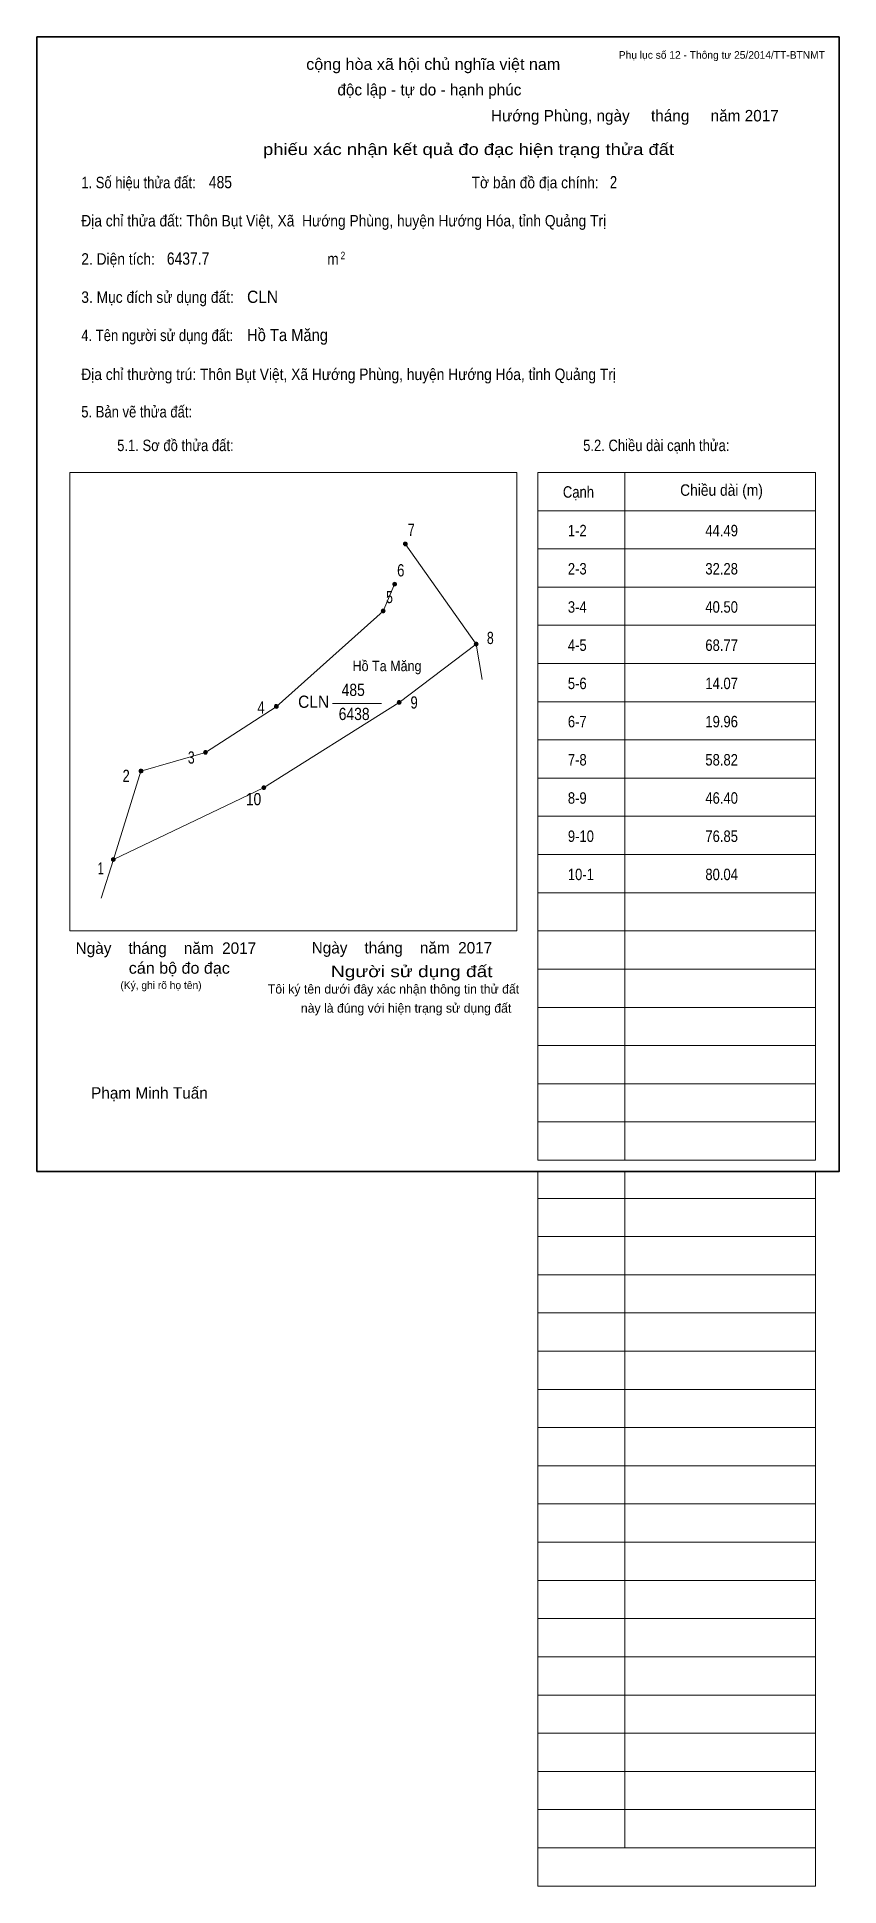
# Model space of a CAD drawing. Header units: centimetres. Extents: x 0 to 21, y -18.7 to 29.7.
import ezdxf
from ezdxf.enums import TextEntityAlignment as Align

# ---------------------------------------------------------------- set-up
doc = ezdxf.new("R2010")
doc.units = ezdxf.units.CM
doc.header["$LTSCALE"] = 0.12
for name, color, linetype in [('2', 7, 'Continuous'), ('30', 7, 'Continuous'), ('34', 7, 'Continuous')]:
    doc.layers.add(name, color=color, linetype=linetype)
for name, color, linetype, lineweight in [('32', 7, 'Continuous', 13), ('33', 7, 'Continuous', 13), ('6', 7, 'Continuous', 13), ('63', 7, 'Continuous', 13)]:
    doc.layers.add(name, color=color, linetype=linetype, lineweight=lineweight)

msp = doc.modelspace()

# ---------------------------------------------------------------- hatches: boundary and pattern name
at = {"layer": '32'}
for points in [[(9.6964, 16.4298, 1), (9.5964, 16.4298, 1)], [(9.415, 15.3785, 1), (9.315, 15.3785, 1)], [(9.1141, 14.673, 1), (9.0141, 14.673, 1)], [(11.5503, 13.8125, 1), (11.4503, 13.8125, 1)], [(6.3158, 12.1768, 1), (6.2158, 12.1768, 1)], [(9.5328, 12.2858, 1), (9.4328, 12.2858, 1)], [(4.4619, 10.9772, 1), (4.3619, 10.9772, 1)], [(2.7716, 10.4865, 1), (2.6716, 10.4865, 1)], [(5.9887, 10.0503, 1), (5.8887, 10.0503, 1)], [(2.0503, 8.1702, 1), (1.9503, 8.1702, 1)]]:
    msp.add_hatch(color=256, dxfattribs=at).paths.add_polyline_path(points)

# ---------------------------------------------------------------- linework, layer by layer
for centre in [(9.6464, 16.4298), (9.365, 15.3785), (9.0641, 14.673), (11.5003, 13.8125), (6.2658, 12.1768), (9.4828, 12.2858), (4.4119, 10.9772), (2.7216, 10.4865), (5.9387, 10.0503), (2.0003, 8.1702)]:
    msp.add_circle(centre, 0.05, dxfattribs=at)
at = {"layer": '33'}
msp.add_line((7.74, 12.25), (9.02, 12.25), dxfattribs=at)
at = {"layer": '6'}
for p, q in [((9.64, 16.43), (11.5, 13.81)), ((9.36, 15.38), (9.06, 14.67)), ((11.5, 13.81), (11.66, 12.88))]:
    msp.add_line(p, q, dxfattribs=at)
for points in [[(2.72, 10.48), (4.41, 10.97), (6.26, 12.17), (9.06, 14.67)], [(11.5, 13.81), (9.48, 12.28), (5.93, 10.05), (2, 8.17)], [(2.72, 10.48), (2, 8.17), (1.68, 7.16)]]:
    msp.add_lwpolyline(points, dxfattribs=at)
at = {"layer": '63'}
for p, q in [((0.86, 18.3), (12.56, 18.3)), ((0.86, 6.3), (0.86, 18.3)), ((12.56, 6.3), (12.56, 18.3)), ((13.11, 18.3), (20.38, 18.3)), ((13.11, 0.3), (13.11, 18.3)), ((15.39, 0.3), (15.39, 18.3)), ((20.38, 0.3), (20.38, 18.3)), ((13.11, 17.3), (20.38, 17.3)), ((13.11, 16.3), (20.38, 16.3)), ((13.11, 15.3), (20.38, 15.3)), ((13.11, 14.3), (20.38, 14.3)), ((13.11, 13.3), (20.38, 13.3)), ((13.11, 12.3), (20.38, 12.3)), ((13.11, 11.3), (20.38, 11.3)), ((13.11, 10.3), (20.38, 10.3)), ((13.11, 9.3), (20.38, 9.3)), ((13.11, 8.3), (20.38, 8.3)), ((13.11, 7.3), (20.38, 7.3)), ((0.86, 6.3), (12.56, 6.3)), ((13.11, 6.3), (20.38, 6.3)), ((13.11, 5.3), (20.38, 5.3)), ((13.11, 4.3), (20.38, 4.3)), ((13.11, 3.3), (20.38, 3.3)), ((13.11, 2.3), (20.38, 2.3)), ((13.11, 1.3), (20.38, 1.3)), ((13.11, 0.3), (20.38, 0.3)), ((13.11, -18.7), (13.11, 0)), ((15.39, -17.7), (15.39, 0)), ((20.38, -18.7), (20.38, 0)), ((13.11, -0.7), (20.38, -0.7)), ((13.11, -0.7), (20.38, -0.7)), ((13.11, -1.7), (20.38, -1.7)), ((13.11, -2.7), (20.38, -2.7)), ((13.11, -3.7), (20.38, -3.7)), ((13.11, -4.7), (20.38, -4.7)), ((13.11, -5.7), (20.38, -5.7)), ((13.11, -6.7), (20.38, -6.7)), ((13.11, -7.7), (20.38, -7.7)), ((13.11, -8.7), (20.38, -8.7)), ((13.11, -9.7), (20.38, -9.7)), ((13.11, -10.7), (20.38, -10.7)), ((13.11, -11.7), (20.38, -11.7)), ((13.11, -12.7), (20.38, -12.7)), ((13.11, -13.7), (20.38, -13.7)), ((13.11, -14.7), (20.38, -14.7)), ((13.11, -15.7), (20.38, -15.7)), ((13.11, -16.7), (20.38, -16.7)), ((13.11, -17.7), (20.38, -17.7)), ((13.11, -18.7), (20.38, -18.7))]:
    msp.add_line(p, q, dxfattribs=at)
at = {"layer": '63', "lineweight": 35}
msp.add_lwpolyline([(0, 0), (0, 29.7), (21, 29.7), (21, 0)], close=True, dxfattribs=at)

# ---------------------------------------------------------------- texts
at = {"layer": '2', "width": 0.9}
msp.add_text('Hồ Ta Măng', height=0.2726, dxfattribs=at).set_placement((9.165, 13.1), align=Align.CENTER)
at = {"layer": '30', "width": 0.85}
for s, p in [('1-2', (13.9, 16.63)), ('44.49', (17.5, 16.63)), ('2-3', (13.9, 15.63)), ('32.28', (17.5, 15.63)), ('3-4', (13.9, 14.63)), ('40.50', (17.5, 14.63)), ('4-5', (13.9, 13.63)), ('68.77', (17.5, 13.63)), ('5-6', (13.9, 12.63)), ('14.07', (17.5, 12.63)), ('6-7', (13.9, 11.63)), ('19.96', (17.5, 11.63)), ('7-8', (13.9, 10.63)), ('58.82', (17.5, 10.63)), ('8-9', (13.9, 9.63)), ('46.40', (17.5, 9.63)), ('9-10', (13.9, 8.63)), ('76.85', (17.5, 8.63)), ('10-1', (13.9, 7.63)), ('80.04', (17.5, 7.63))]:
    msp.add_text(s, height=0.3, dxfattribs=at).set_placement(p)
at = {"layer": '32'}
for s, width, p in [('7', 0.75, (9.8, 16.64)), ('6', 0.8, (9.525, 15.58)), ('5', 0.75, (9.23, 14.88)), ('8', 0.75, (11.87, 13.81)), ('4', 0.8, (5.865, 11.99)), ('9', 0.8, (9.875, 12.12)), ('3', 0.75, (4.04, 10.68)), ('2', 0.8, (2.335, 10.2)), ('10', 0.85, (5.67, 9.59)), ('1', 0.65, (1.67, 7.78))]:
    msp.add_text(s, height=0.32, dxfattribs=dict(at, width=width)).set_placement(p, align=Align.CENTER)
at = {"layer": '33', "width": 0.85}
for s, p in [('485', (8.28, 12.45)), ('6438', (8.305, 11.82))]:
    msp.add_text(s, height=0.32, dxfattribs=at).set_placement(p, align=Align.CENTER)
at = {"layer": '33', "width": 0.95}
msp.add_text('CLN', height=0.32, dxfattribs=at).set_placement((7.65, 12.14), align=Align.RIGHT)
at = {"layer": '34'}
for s, width, p in [('485', 0.85, (4.5, 25.74)), ('2', 0.8, (15, 25.74)), ('6437.7', 0.85, (3.4, 23.74)), ('CLN', 0.95, (5.5, 22.74)), ('Hồ Ta Măng', 0.9, (5.5, 21.74))]:
    msp.add_text(s, height=0.32, dxfattribs=dict(at, width=width)).set_placement(p)
at = {"layer": '63', "width": 1.05}
msp.add_text('cộng hòa xã hội chủ nghĩa việt nam', height=0.3, dxfattribs=at).set_placement((10.375, 28.84), align=Align.CENTER)
at = {"layer": '63'}
for s, height, p in [('Phụ lục số 12 - Thông tư 25/2014/TT-BTNMT', 0.2, (20.63, 29.13)), ('Ngày    tháng    năm  2017', 0.3, (5.74, 5.7)), ('Ngày    tháng    năm  2017', 0.3, (11.92, 5.71)), ('(Ký, ghi rõ họ tên)', 0.2, (4.31, 4.78))]:
    msp.add_text(s, height=height, dxfattribs=at).set_placement(p, align=Align.RIGHT)
for s, height, p in [('độc lập - tự do - hạnh phúc', 0.3, (10.275, 28.17)), ('Hướng Phùng, ngày     tháng     năm 2017', 0.3, (15.655, 27.49)), ('Tôi ký tên dưới đây xác nhận thông tin thử đất', 0.24, (9.335, 4.66)), ('này là đúng với hiện trạng sử dụng đất', 0.24, (9.665, 4.16)), ('Phạm Minh Tuấn', 0.3, (2.945, 1.91))]:
    msp.add_text(s, height=height, dxfattribs=at).set_placement(p, align=Align.CENTER)
for s, width, p in [('phiếu xác nhận kết quả đo đạc hiện trạng thửa đất', 1.2, (16.68, 26.61)), ('cán bộ đo đạc', 1.05, (5.05, 5.18)), ('Người sử dụng đất', 1.25, (11.93, 5.09))]:
    msp.add_text(s, height=0.3, dxfattribs=dict(at, width=width)).set_placement(p, align=Align.RIGHT)
for s, height, width, p in [('1. Số hiệu thửa đất:', 0.3, 0.85, (1.16, 25.74)), ('Tờ bản đồ địa chính:', 0.3, 0.9, (11.38, 25.74)), ('Địa chỉ thửa đất: Thôn Bụt Việt, Xã  Hướng Phùng, huyện Hướng Hóa, tỉnh Quảng Trị', 0.3, 0.9, (1.16, 24.74)), ('2. Diện tích:', 0.3, 0.9, (1.16, 23.74)), ('m', 0.3, 0.9, (7.6, 23.74)), ('2', 0.2, 0.8, (7.95, 23.88)), ('3. Mục đích sử dụng đất:', 0.3, 0.9, (1.16, 22.74)), ('4. Tên người sử dụng đất:', 0.3, 0.85, (1.16, 21.74)), ('Địa chỉ thường trú: Thôn Bụt Việt, Xã Hướng Phùng, huyện Hướng Hóa, tỉnh Quảng Trị', 0.3, 0.9, (1.16, 20.72)), ('5. Bản vẽ thửa đất:', 0.3, 0.85, (1.16, 19.74)), ('5.1. Sơ đồ thửa đất:', 0.3, 0.85, (2.1, 18.86)), ('5.2. Chiều dài cạnh thửa:', 0.3, 0.85, (14.3, 18.86)), ('Cạnh', 0.3, 0.85, (13.77, 17.64)), ('Chiều dài (m)', 0.3, 0.9, (16.84, 17.69))]:
    msp.add_text(s, height=height, dxfattribs=dict(at, width=width)).set_placement(p)

doc.saveas('drawing.dxf')
